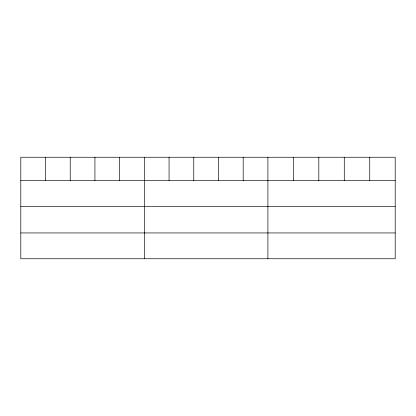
<?xml version="1.0" encoding="UTF-8"?>
<svg xmlns="http://www.w3.org/2000/svg" width="416" height="416" viewBox="0 0 416 416"><rect width="100%" height="100%" fill="white"/><g stroke="black" fill="none" stroke-linecap="round" stroke-linejoin="round"><path stroke-width="0.62" d="M395.2 206.352L395.2 157.248L20.8 157.248L20.8 258.752L395.2 258.752L395.2 206.352L20.8 206.352M20.8 180.539L395.2 180.539M20.8 232.944L395.2 232.944M369.741 157.248L369.741 180.539M344.282 157.248L344.282 180.539M318.822 157.248L318.822 180.539M293.363 157.248L293.363 180.539M267.904 157.248L267.904 258.752M243.194 157.248L243.194 180.539M218.483 157.248L218.483 180.539M193.773 157.248L193.773 180.539M169.062 157.248L169.062 180.539M144.352 157.248L144.352 258.752M119.642 157.248L119.642 180.539M94.931 157.248L94.931 180.539M70.221 157.248L70.221 180.539M45.51 157.248L45.51 180.539"/></g></svg>
